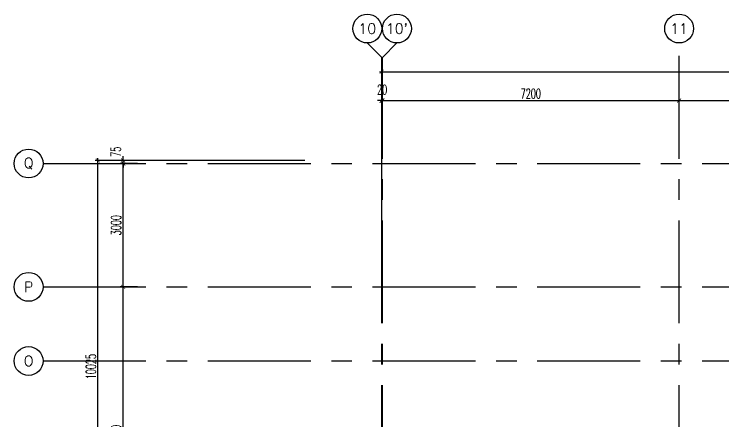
# Model space of a CAD drawing. Extents: x 276011.4 to 276105.3, y 57291.9 to 57371.4.
# Drawn here: x 276011.43 to 276028.66, y 57361.5 to 57371.41 of the extents above; entities that cross this region are included whole.
import ezdxf
from ezdxf.enums import TextEntityAlignment as Align

# ---------------------------------------------------------------- set-up
doc = ezdxf.new("R2010")
doc.units = 0
doc.header["$MEASUREMENT"] = 0
doc.header["$PDMODE"] = 34
doc.linetypes.add('CENTERX2', pattern=[4, 2.5, -0.5, 0.5, -0.5])
doc.layers.get('0').update_dxf_attribs({"linetype": 'CONTINUOUS'})
doc.layers.get('DEFPOINTS').update_dxf_attribs({"linetype": 'CONTINUOUS'})
for name, color, linetype in [('AX-CR', 2, 'CONTINUOUS'), ('AX-DIM', 4, 'CONTINUOUS'), ('AX-TXT', 2, 'CONTINUOUS'), ('AXES', 11, 'CENTERX2')]:
    doc.layers.add(name, color=color, linetype=linetype)
doc.styles.add('ROMANS', font='ROMANS.shx', dxfattribs={"width": 0.6})
doc.dimstyles.new('STANDARD in', dxfattribs={"dimtxt": 0.24, "dimasz": 0.1, "dimexe": 0.07, "dimexo": 0.05, "dimgap": 0.05, "dimtad": 1, "dimdec": 0, "dimlfac": 1000, "dimzin": 0, "dimdsep": 46, "dimtxsty": 'ROMANS', "dimblk": 'ARCHTICK', "dimcen": 0.05, "dimdle": 0.05, "dimclrd": 4, "dimclre": 4, "dimclrt": 2, "dimadec": 0, "dimazin": 0, "dimtfac": 1, "dimtdec": 0, "dimtmove": 2, "dimatfit": 3, "dimfxl": 0, "dimtolj": 1, "dimtzin": 0, "dimarcsym": 0})

# ---------------------------------------------------------------- blocks, each defined once
blk = doc.blocks.new('_ARCHTICK')
at = {"color": 0, "linetype": 'ByBlock', "const_width": 0.15}
blk.add_lwpolyline([(-0.5, -0.5), (0.5, 0.5)], dxfattribs=at)
blk = doc.blocks.new('*D106')
at = {"layer": 'AX-DIM', "color": 4, "lineweight": -2, "ltscale": 0.3}
for p, q in [((276020.355, 57365.405), (276020.355, 57370.081)), ((276095.065, 57357.883), (276095.065, 57370.081)), ((276020.305, 57370.011), (276095.115, 57370.011))]:
    blk.add_line(p, q, dxfattribs=at)
at = {"layer": 'DEFPOINTS', "color": 0, "ltscale": 0.3}
for p in [(276095.065, 57370.011), (276020.355, 57365.355), (276095.065, 57357.833)]:
    blk.add_point(p, dxfattribs=at)
at = {"layer": 'AX-DIM', "color": 4, "lineweight": -2, "ltscale": 0.3, "xscale": 0.1, "yscale": 0.1, "zscale": 0.1, "rotation": 180}
blk.add_blockref('_ARCHTICK', (276020.355, 57370.011), dxfattribs=at)
at = {"layer": 'AX-DIM', "color": 4, "lineweight": -2, "ltscale": 0.3, "xscale": 0.1, "yscale": 0.1, "zscale": 0.1}
blk.add_blockref('_ARCHTICK', (276095.065, 57370.011), dxfattribs=at)
at = {"layer": 'AX-DIM', "color": 2, "ltscale": 0.3, "insert": (276057.71, 57370.181), "char_height": 0.24, "attachment_point": 5, "style": 'ROMANS'}
blk.add_mtext('\\A1;74710', dxfattribs=at)
blk = doc.blocks.new('AXL')
at = {"layer": 'AX-CR'}
blk.add_circle((-350, 0), 350, dxfattribs=at)
at = {"layer": 'AX-TXT', "style": 'ROMANS'}
blk.add_attdef('AX', text='', height=250, dxfattribs=at).set_placement((-350, 0), align=Align.MIDDLE)
blk = doc.blocks.new('AXU')
at = {"layer": 'AX-CR'}
blk.add_circle((0, 350), 350, dxfattribs=at)
at = {"layer": 'AX-TXT', "style": 'ROMANS'}
blk.add_attdef('AX', text='', height=250, dxfattribs=at).set_placement((0, 350), align=Align.MIDDLE)
blk = doc.blocks.new('*D565')
at = {"layer": 'AX-DIM', "color": 4, "lineweight": -2, "ltscale": 0.3}
for p, q in [((276020.355, 57368.961), (276020.355, 57369.381)), ((276020.375, 57368.961), (276020.375, 57369.381)), ((276020.355, 57369.311), (276020.255, 57369.311)), ((276020.355, 57369.311), (276020.375, 57369.311)), ((276020.375, 57369.311), (276020.475, 57369.311))]:
    blk.add_line(p, q, dxfattribs=at)
at = {"layer": 'DEFPOINTS', "color": 0, "ltscale": 0.3}
for p in [(276020.375, 57369.311), (276020.355, 57368.911), (276020.375, 57368.911)]:
    blk.add_point(p, dxfattribs=at)
at = {"layer": 'AX-DIM', "color": 4, "lineweight": -2, "ltscale": 0.3, "xscale": 0.1, "yscale": 0.1, "zscale": 0.1}
blk.add_blockref('_ARCHTICK', (276020.355, 57369.311), dxfattribs=at)
at = {"layer": 'AX-DIM', "color": 4, "lineweight": -2, "ltscale": 0.3, "xscale": 0.1, "yscale": 0.1, "zscale": 0.1, "rotation": 180}
blk.add_blockref('_ARCHTICK', (276020.375, 57369.311), dxfattribs=at)
at = {"layer": 'AX-DIM', "color": 2, "ltscale": 0.3, "insert": (276020.365, 57369.576), "char_height": 0.24, "attachment_point": 5, "style": 'ROMANS'}
blk.add_mtext('\\A1;20', dxfattribs=at)
blk = doc.blocks.new('*D564')
at = {"layer": 'AX-DIM', "color": 4, "lineweight": -2, "ltscale": 0.3}
for p, q in [((276020.375, 57368.961), (276020.375, 57369.381)), ((276027.575, 57368.961), (276027.575, 57369.381)), ((276020.325, 57369.311), (276027.625, 57369.311))]:
    blk.add_line(p, q, dxfattribs=at)
at = {"layer": 'DEFPOINTS', "color": 0, "ltscale": 0.3}
for p in [(276027.575, 57369.311), (276020.375, 57368.911), (276027.575, 57368.911)]:
    blk.add_point(p, dxfattribs=at)
at = {"layer": 'AX-DIM', "color": 4, "lineweight": -2, "ltscale": 0.3, "xscale": 0.1, "yscale": 0.1, "zscale": 0.1, "rotation": 180}
blk.add_blockref('_ARCHTICK', (276020.375, 57369.311), dxfattribs=at)
at = {"layer": 'AX-DIM', "color": 4, "lineweight": -2, "ltscale": 0.3, "xscale": 0.1, "yscale": 0.1, "zscale": 0.1}
blk.add_blockref('_ARCHTICK', (276027.575, 57369.311), dxfattribs=at)
at = {"layer": 'AX-DIM', "color": 2, "ltscale": 0.3, "insert": (276023.975, 57369.481), "char_height": 0.24, "attachment_point": 5, "style": 'ROMANS'}
blk.add_mtext('\\A1;7200', dxfattribs=at)
blk = doc.blocks.new('*D563')
at = {"layer": 'AX-DIM', "color": 4, "lineweight": -2, "ltscale": 0.3}
for p, q in [((276027.575, 57368.961), (276027.575, 57369.381)), ((276034.775, 57368.961), (276034.775, 57369.381)), ((276027.525, 57369.311), (276034.825, 57369.311))]:
    blk.add_line(p, q, dxfattribs=at)
at = {"layer": 'DEFPOINTS', "color": 0, "ltscale": 0.3}
for p in [(276034.775, 57369.311), (276027.575, 57368.911), (276034.775, 57368.911)]:
    blk.add_point(p, dxfattribs=at)
at = {"layer": 'AX-DIM', "color": 4, "lineweight": -2, "ltscale": 0.3, "xscale": 0.1, "yscale": 0.1, "zscale": 0.1, "rotation": 180}
blk.add_blockref('_ARCHTICK', (276027.575, 57369.311), dxfattribs=at)
at = {"layer": 'AX-DIM', "color": 4, "lineweight": -2, "ltscale": 0.3, "xscale": 0.1, "yscale": 0.1, "zscale": 0.1}
blk.add_blockref('_ARCHTICK', (276034.775, 57369.311), dxfattribs=at)
at = {"layer": 'AX-DIM', "color": 2, "ltscale": 0.3, "insert": (276031.175, 57369.481), "char_height": 0.24, "attachment_point": 5, "style": 'ROMANS'}
blk.add_mtext('\\A1;7200', dxfattribs=at)
blk = doc.blocks.new('*D125')
at = {"layer": 'AX-DIM', "color": 4, "lineweight": -2, "ltscale": 0.3}
for p, q in [((276014.078, 57364.733), (276014.078, 57367.833)), ((276014.428, 57367.783), (276014.008, 57367.783)), ((276014.428, 57364.783), (276014.008, 57364.783))]:
    blk.add_line(p, q, dxfattribs=at)
at = {"layer": 'DEFPOINTS', "color": 0, "ltscale": 0.3}
for p in [(276014.078, 57367.783), (276014.478, 57367.783), (276014.478, 57364.783)]:
    blk.add_point(p, dxfattribs=at)
at = {"layer": 'AX-DIM', "color": 4, "lineweight": -2, "ltscale": 0.3, "xscale": 0.1, "yscale": 0.1, "zscale": 0.1}
for p, rotation in [((276014.078, 57367.783), 90), ((276014.078, 57364.783), 270)]:
    blk.add_blockref('_ARCHTICK', p, dxfattribs=dict(at, rotation=rotation))
at = {"layer": 'AX-DIM', "color": 2, "ltscale": 0.3, "insert": (276013.908, 57366.283), "char_height": 0.24, "attachment_point": 5, "rotation": 90, "style": 'ROMANS'}
blk.add_mtext('\\A1;3000', dxfattribs=at)
blk = doc.blocks.new('*D124')
at = {"layer": 'AX-DIM', "color": 4, "lineweight": -2, "ltscale": 0.3}
for p, q in [((276014.428, 57364.783), (276014.008, 57364.783)), ((276014.078, 57357.533), (276014.078, 57364.833)), ((276014.428, 57357.583), (276014.008, 57357.583))]:
    blk.add_line(p, q, dxfattribs=at)
at = {"layer": 'DEFPOINTS', "color": 0, "ltscale": 0.3}
for p in [(276014.078, 57364.783), (276014.478, 57364.783), (276014.478, 57357.583)]:
    blk.add_point(p, dxfattribs=at)
at = {"layer": 'AX-DIM', "color": 4, "lineweight": -2, "ltscale": 0.3, "xscale": 0.1, "yscale": 0.1, "zscale": 0.1}
for p, rotation in [((276014.078, 57364.783), 90), ((276014.078, 57357.583), 270)]:
    blk.add_blockref('_ARCHTICK', p, dxfattribs=dict(at, rotation=rotation))
at = {"layer": 'AX-DIM', "color": 2, "ltscale": 0.3, "insert": (276013.908, 57361.183), "char_height": 0.24, "attachment_point": 5, "rotation": 90, "style": 'ROMANS'}
blk.add_mtext('\\A1;7200', dxfattribs=at)
blk = doc.blocks.new('*D107')
at = {"layer": 'AX-DIM', "color": 4, "lineweight": -2, "ltscale": 0.3}
for p, q in [((276018.488, 57367.858), (276013.396, 57367.858)), ((276013.466, 57357.783), (276013.466, 57367.908)), ((276014.116, 57357.833), (276013.396, 57357.833))]:
    blk.add_line(p, q, dxfattribs=at)
at = {"layer": 'DEFPOINTS', "color": 0, "ltscale": 0.3}
for p in [(276013.466, 57367.858), (276018.538, 57367.858), (276014.166, 57357.833)]:
    blk.add_point(p, dxfattribs=at)
at = {"layer": 'AX-DIM', "color": 4, "lineweight": -2, "ltscale": 0.3, "xscale": 0.1, "yscale": 0.1, "zscale": 0.1}
for p, rotation in [((276013.466, 57367.858), 90), ((276013.466, 57357.833), 270)]:
    blk.add_blockref('_ARCHTICK', p, dxfattribs=dict(at, rotation=rotation))
at = {"layer": 'AX-DIM', "color": 2, "ltscale": 0.3, "insert": (276013.296, 57362.845), "char_height": 0.24, "attachment_point": 5, "rotation": 90, "style": 'ROMANS'}
blk.add_mtext('\\A1;10025', dxfattribs=at)
blk = doc.blocks.new('*D110')
at = {"layer": 'AX-DIM', "color": 4, "lineweight": -2, "ltscale": 0.3}
for p, q in [((276014.428, 57367.858), (276014.008, 57367.858)), ((276014.078, 57367.858), (276014.078, 57367.958)), ((276014.078, 57367.783), (276014.078, 57367.858)), ((276014.428, 57367.783), (276014.008, 57367.783)), ((276014.078, 57367.783), (276014.078, 57367.683))]:
    blk.add_line(p, q, dxfattribs=at)
at = {"layer": 'DEFPOINTS', "color": 0, "ltscale": 0.3}
for p in [(276014.078, 57367.858), (276014.478, 57367.858), (276014.478, 57367.783)]:
    blk.add_point(p, dxfattribs=at)
at = {"layer": 'AX-DIM', "color": 4, "lineweight": -2, "ltscale": 0.3, "xscale": 0.1, "yscale": 0.1, "zscale": 0.1}
for p, rotation in [((276014.078, 57367.858), 270), ((276014.078, 57367.783), 90)]:
    blk.add_blockref('_ARCHTICK', p, dxfattribs=dict(at, rotation=rotation))
at = {"layer": 'AX-DIM', "color": 2, "ltscale": 0.3, "insert": (276013.903, 57368.068), "char_height": 0.24, "attachment_point": 5, "rotation": 90, "style": 'ROMANS'}
blk.add_mtext('\\A1;75', dxfattribs=at)

msp = doc.modelspace()

# ---------------------------------------------------------------- linework, layer by layer
at = {"layer": 'AXES'}
for p, q in [((276020.3555, 57370.3613), (276020.0055, 57370.7113)), ((276020.3755, 57370.3613), (276020.7255, 57370.7113)), ((276027.5755, 57291.8986), (276027.5755, 57370.7113)), ((276020.3555, 57291.8986), (276020.3555, 57370.3613)), ((276020.3755, 57291.8986), (276020.3755, 57370.3613)), ((276012.1331, 57367.7829), (276036.5755, 57367.7829)), ((276012.1331, 57364.7829), (276036.5755, 57364.7829)), ((276012.1331, 57362.9829), (276036.5755, 57362.9829))]:
    msp.add_line(p, q, dxfattribs=at)

# ---------------------------------------------------------------- block references
at = {"layer": 'AXES', "xscale": 0.001, "yscale": 0.001, "zscale": 0.001}
for name, p, values in [('AXU', (276020.0055, 57370.7113), {'AX': '10'}), ('AXU', (276020.7255, 57370.7113), {'AX': "10'"}), ('AXU', (276027.5755, 57370.7113), {'AX': '11'}), ('AXL', (276012.1331, 57367.7829), {'AX': 'Q'}), ('AXL', (276012.1331, 57364.7829), {'AX': 'P'}), ('AXL', (276012.1331, 57362.9829), {'AX': 'O'})]:
    msp.add_blockref(name, p, dxfattribs=at).add_auto_attribs(values)

# ---------------------------------------------------------------- dimensions: what is measured, and where the dimension line sits
at = {"layer": 'AX-DIM'}
for base, p1, p2, picture, middle in [((276095.0655, 57370.0113), (276020.3555, 57365.3553), (276095.0655, 57357.8329), '*D106', (276057.7105, 57370.1813)), ((276020.3755, 57369.3113), (276020.3555, 57368.9113), (276020.3755, 57368.9113), '*D565', (276020.3655, 57369.5763)), ((276027.5755, 57369.3113), (276020.3755, 57368.9113), (276027.5755, 57368.9113), '*D564', (276023.9755, 57369.4813)), ((276034.7755, 57369.3113), (276027.5755, 57368.9113), (276034.7755, 57368.9113), '*D563', (276031.1755, 57369.4813))]:
    dim = msp.add_linear_dim(base=base, p1=p1, p2=p2, dimstyle='STANDARD in', dxfattribs=at)
    dim.commit()
    dim.dimension.update_dxf_attribs({"geometry": picture, "text_midpoint": middle})
dim = msp.add_linear_dim(base=(276014.0779, 57367.8579), p1=(276014.4779, 57367.7829), p2=(276014.4779, 57367.8579), angle=90, dimstyle='STANDARD in', dxfattribs=at)
dim.commit()
dim.dimension.update_dxf_attribs({"geometry": '*D110', "text_midpoint": (276013.9029, 57368.0678), "dimtype": 160})
for base, p1, p2, picture, middle in [((276013.4664, 57367.8579), (276014.1664, 57357.8329), (276018.5381, 57367.8579), '*D107', (276013.2964, 57362.8454)), ((276014.0779, 57367.7829), (276014.4779, 57364.7829), (276014.4779, 57367.7829), '*D125', (276013.9079, 57366.2829)), ((276014.0779, 57364.7829), (276014.4779, 57357.5829), (276014.4779, 57364.7829), '*D124', (276013.9079, 57361.1829))]:
    dim = msp.add_linear_dim(base=base, p1=p1, p2=p2, angle=90, dimstyle='STANDARD in', dxfattribs=at)
    dim.commit()
    dim.dimension.update_dxf_attribs({"geometry": picture, "text_midpoint": middle})

doc.saveas('drawing.dxf')
